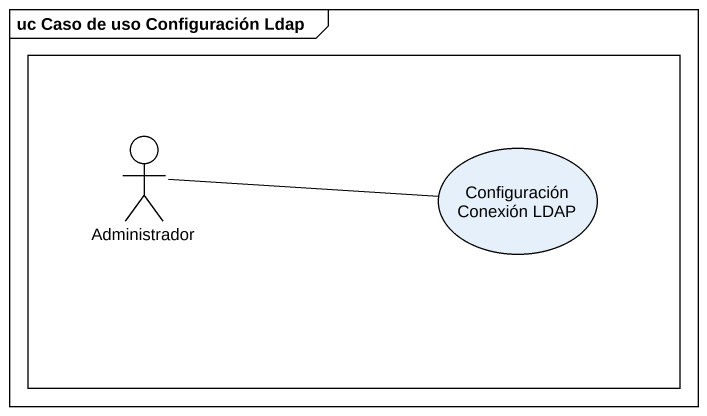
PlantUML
@startuml
mainframe uc Caso de uso Configuración Ldap
rectangle " " as rectangle1 {
  actor Administrador
  usecase "Configuración Conexión LDAP" as Configuración_Conexión_LDAP
}
Administrador -right- Configuración_Conexión_LDAP
@enduml
